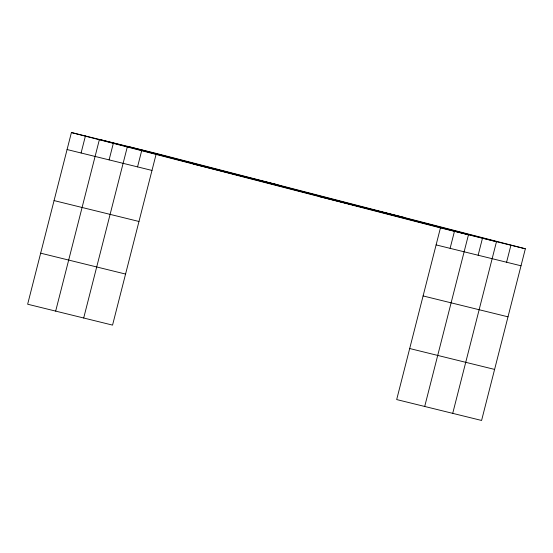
<?xml version="1.0" encoding="UTF-8"?>
<svg xmlns="http://www.w3.org/2000/svg" width="553" height="553" viewBox="0 0 553 553"><rect width="100%" height="100%" fill="white"/><g stroke="black" fill="none" stroke-linecap="round" stroke-linejoin="round"><path stroke-width="0.83" d="M156.319 153.43L71.413 132.54L27.65 304.219L112.556 325.109L156.319 153.43L525.35 248.781L481.587 420.46L396.681 399.57L440.444 227.891L525.35 248.781M81.084 152.994L85.418 135.99M55.673 311.111L99.429 139.432L468.46 234.79L424.704 406.462M109.107 159.886L113.441 142.881M83.69 318.003L127.453 146.331L496.483 241.682L452.72 413.354M137.552 166.882L141.886 149.877M450.114 248.345L454.448 231.341M478.138 255.237L482.472 238.232M506.583 262.24L510.917 245.228M193.191 164.006L278.097 184.896M318.659 196.426L403.572 217.315M67.072 149.545L151.985 170.435M436.103 244.903L521.016 265.786M54.063 200.587L138.976 221.476M423.093 295.938L508.007 316.828M40.659 253.177L125.572 274.067M409.69 348.528L494.603 369.418M71.413 132.54L440.444 227.891"/></g></svg>
